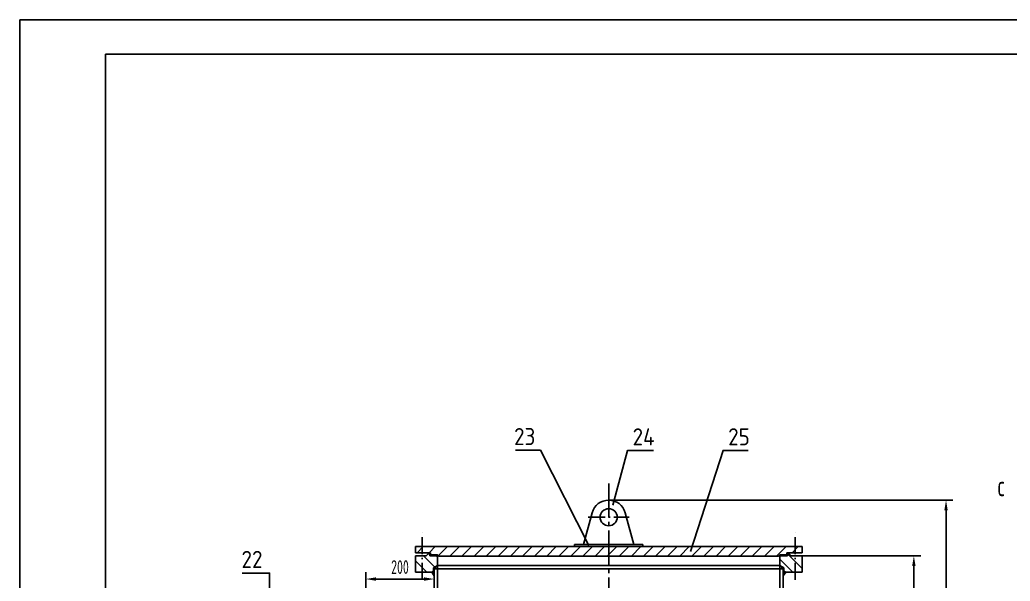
# Model space of a CAD drawing. Extents: x 100 to 6067, y 30 to 8440.
# Drawn here: x 100 to 2994, y 6799 to 8440 of the extents above; entities that cross this region are included whole.
import ezdxf
from ezdxf.enums import TextEntityAlignment as Align

# ---------------------------------------------------------------- set-up
doc = ezdxf.new("R2010")
doc.units = 0
doc.header["$LTSCALE"] = 10
doc.linetypes.add('GEN7', pattern=[13.75, 10, -1.25, 1.25, -1.25])
doc.linetypes.add('GEN7A', pattern=[7.5, 5, -1.25, 0, -1.25])
doc.layers.get('0').update_dxf_attribs({"linetype": 'CONTINUOUS'})
doc.layers.get('DEFPOINTS').update_dxf_attribs({"linetype": 'CONTINUOUS'})
for name, color, linetype in [('5', 3, 'CONTINUOUS'), ('6', 2, 'CONTINUOUS'), ('7', 4, 'GEN7'), ('7A', 4, 'GEN7A'), ('8', 1, 'CONTINUOUS'), ('TILE1', 5, 'CONTINUOUS')]:
    doc.layers.add(name, color=color, linetype=linetype)
doc.styles.add('HZ', font='geniso', dxfattribs={"width": 0.7, "bigfont": 'hztxt'})
doc.styles.get("Standard").update_dxf_attribs({"font": 'geniso.shx', "bigfont": 'hztxt.shx'})
doc.dimstyles.new('GEN-ISO', dxfattribs={"dimscale": 10, "dimtxt": 4, "dimasz": 3, "dimexe": 2, "dimexo": 0, "dimgap": 1.5, "dimtad": 3, "dimzin": 1, "dimtxsty": 'HZ', "dimcen": 0, "dimclrd": 256, "dimclre": 256, "dimclrt": 2, "dimazin": 3, "dimtp": 0.1, "dimtm": 0.1, "dimtfac": 0.71, "dimtdec": 3, "dimtofl": 0, "dimtmove": 0, "dimatfit": 3, "dimtzin": 0})

# ---------------------------------------------------------------- blocks, each defined once
blk = doc.blocks.new('GENPOS13')
at = {"color": 0}
blk.add_attdef('1GENPOS', (0, 0), '', height=1, dxfattribs=at)
at = {"color": 0, "flags": 1}
for tag, p in [('2GENPOS', (0, -1.5)), ('3GENPOS', (0, -3)), ('4GENPOS', (0, -4.5)), ('5GENPOS', (0, -6)), ('6GENPOS', (0, -7.5)), ('7GENPOS', (0, -9)), ('8GENPOS', (0, -10.5)), ('10GENPOS', (0, -13.5)), ('11GENPOS', (0, -15)), ('9GENPOS', (0, -12)), ('12GENPOS', (0, -16.5)), ('13GENPOS', (0, -18)), ('14GENPOS', (0, -19.5)), ('15GENPOS', (0, -21)), ('16GENPOS', (0, -22.5)), ('17GENPOS', (0, -24)), ('18GENPOS', (0, -25.5)), ('19GENPOS', (0, -27)), ('20GENPOS', (0, -28.5)), ('21GENPOS', (0, -30)), ('22GENPOS', (0, -31.5)), ('23GENPOS', (0, -33)), ('0GENPOS', (0, -34.5))]:
    blk.add_attdef(tag, p, '', height=1, dxfattribs=at)
blk = doc.blocks.new('GB-A1S')
for p, q in [((35, 13), (35, 834)), ((35, 834), (594, 834))]:
    blk.add_line(p, q)
at = {"layer": 'TILE1'}
for p, q in [((10, 3), (10, 844)), ((10, 844), (604, 844))]:
    blk.add_line(p, q, dxfattribs=at)
for tag, p in [('MAX', (604, 844)), ('RU', (594, 834)), ('INSERT', (594, 13))]:
    blk.add_attdef(tag, p, '', height=3.5)
blk = doc.blocks.new('*X198')
at = {"color": 0}
for p, q in [((7624.2, 6528.2), (7629.7, 6533.6)), ((7629.7, 6526.6), (7624.4, 6531.9)), ((7629.7, 6533.7), (7627.3, 6536)), ((7629.3, 6526.2), (7629.7, 6526.6))]:
    blk.add_line(p, q, dxfattribs=at)
blk = doc.blocks.new('*X197')
at = {"color": 0}
for p, q in [((7617.7, 6479.2), (7619.7, 6481.2)), ((7637.7, 6479), (7635.5, 6481.2))]:
    blk.add_line(p, q, dxfattribs=at)
blk = doc.blocks.new('*X199')
at = {"color": 0}
for p, q in [((7627.7, 6517.5), (7629.4, 6519.2)), ((7639.7, 6509.6), (7630, 6519.2)), ((7631.3, 6514.1), (7636.4, 6519.2)), ((7635.8, 6511.5), (7639.7, 6515.4)), ((7639.7, 6516.6), (7637.1, 6519.2))]:
    blk.add_line(p, q, dxfattribs=at)
blk = doc.blocks.new('*D222')
at = {"linetype": 'BYBLOCK'}
for p, q in [((2215.9, 7366.8), (2562.7, 7366.8)), ((2542.7, 6796.8), (2542.7, 7336.8)), ((2215.9, 6766.8), (2562.7, 6766.8))]:
    blk.add_line(p, q, dxfattribs=at)
for points in [[(2537.7, 7336.8), (2547.7, 7336.8), (2542.7, 7366.8)], [(2537.7, 6796.8), (2547.7, 6796.8), (2542.7, 6766.8)]]:
    blk.add_solid(points, dxfattribs=at)
at = {"layer": 'DEFPOINTS', "color": 0, "linetype": 'BYBLOCK'}
for p in [(2215.9, 7366.8), (2542.7, 7366.8), (2215.9, 6766.8)]:
    blk.add_point(p, dxfattribs=at)
at = {"color": 2, "linetype": 'BYBLOCK', "insert": (2507.7, 7066.8), "char_height": 40, "attachment_point": 5, "rotation": 90, "style": 'HZ'}
blk.add_mtext('600', dxfattribs=at)
blk = doc.blocks.new('*D223')
at = {"linetype": 'BYBLOCK'}
for p, q in [((1821.1, 7036.4), (2826.9, 7036.4)), ((2806.9, 7006.4), (2806.9, 3821.4)), ((2167.9, 3791.4), (2826.9, 3791.4))]:
    blk.add_line(p, q, dxfattribs=at)
for points in [[(2801.9, 7006.4), (2811.9, 7006.4), (2806.9, 7036.4)], [(2801.9, 3821.4), (2811.9, 3821.4), (2806.9, 3791.4)]]:
    blk.add_solid(points, dxfattribs=at)
at = {"layer": 'DEFPOINTS', "color": 0, "linetype": 'BYBLOCK'}
for p in [(1821.1, 7036.4), (2167.9, 3791.4), (2806.9, 3791.4)]:
    blk.add_point(p, dxfattribs=at)
at = {"color": 2, "linetype": 'BYBLOCK', "insert": (2771.9, 5413.9), "char_height": 40, "attachment_point": 5, "rotation": 90, "style": 'HZ'}
blk.add_mtext('¡«3250', dxfattribs=at)
blk = doc.blocks.new('*X224')
at = {"color": 0}
for p, q in [((1119.8, 7318.8), (1085.9, 7352.7)), ((1142.8, 7334), (1110, 7366.8)), ((1150.9, 7364.1), (1148.2, 7366.8))]:
    blk.add_line(p, q, dxfattribs=at)
blk = doc.blocks.new('*X225')
at = {"color": 0}
for p, q in [((2189, 7318.8), (2150.9, 7356.9)), ((2215.9, 7330.1), (2173.4, 7372.6))]:
    blk.add_line(p, q, dxfattribs=at)
blk = doc.blocks.new('*D240')
at = {"linetype": 'BYBLOCK'}
for p, q in [((1006, 7251.8), (1006, 7319.1)), ((1036, 7299.1), (1176, 7299.1)), ((1206, 7276.5), (1206, 7319.1))]:
    blk.add_line(p, q, dxfattribs=at)
for points in [[(1036, 7304.1), (1036, 7294.1), (1006, 7299.1)], [(1176, 7304.1), (1176, 7294.1), (1206, 7299.1)]]:
    blk.add_solid(points, dxfattribs=at)
at = {"layer": 'DEFPOINTS', "color": 0, "linetype": 'BYBLOCK'}
for p in [(1206, 7299.1), (1206, 7276.5), (1006, 7251.8)]:
    blk.add_point(p, dxfattribs=at)
at = {"color": 2, "linetype": 'BYBLOCK', "insert": (1106, 7334.1), "char_height": 40, "attachment_point": 5, "style": 'HZ'}
blk.add_mtext('200', dxfattribs=at)
blk = doc.blocks.new('*X299')
at = {"color": 0}
for p, q in [((1260.9, 6882.4), (1278.9, 6900.4)), ((1296.2, 6882.4), (1314.2, 6900.4)), ((1323.3, 6874.1), (1349.6, 6900.4)), ((1357, 6872.4), (1385, 6900.4)), ((1392.3, 6872.4), (1420.3, 6900.4)), ((1427.7, 6872.4), (1455.7, 6900.4)), ((1463, 6872.4), (1491, 6900.4)), ((1498.4, 6872.4), (1526.4, 6900.4)), ((1533.7, 6872.4), (1561.7, 6900.4)), ((1569.1, 6872.4), (1597.1, 6900.4)), ((1604.4, 6872.4), (1632.4, 6900.4)), ((1639.8, 6872.4), (1667.8, 6900.4)), ((1675.1, 6872.4), (1703.1, 6900.4)), ((1710.5, 6872.4), (1738.5, 6900.4)), ((1745.9, 6872.4), (1773.9, 6900.4)), ((1781.2, 6872.4), (1809.2, 6900.4)), ((1816.6, 6872.4), (1844.6, 6900.4)), ((1851.9, 6872.4), (1879.9, 6900.4)), ((1887.3, 6872.4), (1915.3, 6900.4)), ((1922.6, 6872.4), (1950.6, 6900.4)), ((1958, 6872.4), (1986, 6900.4)), ((1993.3, 6872.4), (2021.3, 6900.4)), ((2028.7, 6872.4), (2056.7, 6900.4)), ((2064.1, 6872.4), (2092.1, 6900.4)), ((2099.4, 6872.4), (2127.4, 6900.4)), ((2134.8, 6872.4), (2162.8, 6900.4)), ((2170.1, 6872.4), (2198.1, 6900.4)), ((2205.5, 6872.4), (2233.5, 6900.4)), ((2240.8, 6872.4), (2268.8, 6900.4)), ((2276.2, 6872.4), (2304.2, 6900.4)), ((2311.5, 6872.4), (2339.5, 6900.4)), ((2356.9, 6882.4), (2374.9, 6900.4))]:
    blk.add_line(p, q, dxfattribs=at)

msp = doc.modelspace()

# ---------------------------------------------------------------- linework, layer by layer
for p, q in [((1772.7656, 6999.3251), (1747.8622, 6906.3842)), ((1869.3582, 6999.3251), (1894.2617, 6906.3842)), ((1256.0619, 6900.3842), (1256.0619, 6882.3842)), ((1256.0619, 6900.3842), (2386.0619, 6900.3842)), ((1721.0619, 6906.3842), (1921.0619, 6906.3842)), ((1721.0619, 6906.3842), (1721.0619, 6900.3842)), ((1721.0619, 6900.3842), (1921.0619, 6900.3842)), ((1921.0619, 6906.3842), (1921.0619, 6900.3842)), ((2386.0619, 6900.3842), (2386.0619, 6882.3842)), ((1256.0619, 6882.3842), (1300.0619, 6882.3842)), ((1256.0619, 6873.3842), (1256.0619, 6825.3842)), ((1256.0619, 6873.3842), (1287.5619, 6873.3842)), ((1293.5619, 6879.3842), (1287.5619, 6873.3842)), ((1300.0619, 6879.3842), (1293.5619, 6879.3842)), ((1298.5619, 6879.3842), (1298.5619, 6873.3842)), ((1298.5619, 6873.3842), (1324.0619, 6873.3842)), ((1300.0619, 6882.3842), (1300.0619, 6876.3842)), ((1300.0619, 6876.3842), (1321.0619, 6876.3842)), ((1321.0619, 6876.3842), (1325.0619, 6872.3842)), ((1321.0619, 6735.8842), (1321.0619, 6873.3842)), ((1325.0619, 6872.3842), (2317.0619, 6872.3842)), ((2321.0619, 6876.3842), (2317.0619, 6872.3842)), ((2343.5619, 6873.3842), (2318.0619, 6873.3842)), ((2342.0619, 6876.3842), (2321.0619, 6876.3842)), ((2321.0619, 6273.3842), (2321.0619, 6873.3842)), ((2386.0619, 6882.3842), (2342.0619, 6882.3842)), ((2342.0619, 6882.3842), (2342.0619, 6876.3842)), ((2342.0619, 6879.3842), (2348.5619, 6879.3842)), ((2343.5619, 6879.3842), (2343.5619, 6873.3842)), ((2348.5619, 6879.3842), (2354.5619, 6873.3842)), ((2386.0619, 6873.3842), (2354.5619, 6873.3842)), ((2386.0619, 6873.3842), (2386.0619, 6825.3842)), ((1309.0619, 6838.3842), (1321.0619, 6845.3124)), ((1309.0619, 6828.3842), (1309.0619, 6838.3842)), ((1309.0619, 6835.3842), (2333.0619, 6835.3842)), ((1311.0619, 6735.8842), (1311.0619, 6835.3842)), ((1321.0619, 6845.3124), (2321.0619, 6845.3124)), ((2333.0619, 6838.3842), (2321.0619, 6845.3124)), ((2331.0619, 6311.3842), (2331.0619, 6835.3842)), ((2333.0619, 6828.3842), (2333.0619, 6838.3842)), ((1256.0619, 6825.3842), (1303.8658, 6825.3842)), ((1309.0619, 6828.3842), (1303.8658, 6825.3842)), ((1303.8658, 6825.3842), (1311.0619, 6815.3842)), ((1311.0619, 6828.3842), (1309.0619, 6828.3842)), ((2331.0619, 6828.3842), (2333.0619, 6828.3842)), ((2338.2581, 6825.3842), (2331.0619, 6815.3842)), ((2333.0619, 6828.3842), (2338.2581, 6825.3842)), ((2386.0619, 6825.3842), (2338.2581, 6825.3842))]:
    msp.add_line(p, q)
for points in [[(1299.0619, 6873.3842), (1319.0619, 6873.3842), (1319.0619, 6876.3842), (1299.0619, 6876.3842)], [(2343.0619, 6873.3842), (2323.0619, 6873.3842), (2323.0619, 6876.3842), (2343.0619, 6876.3842)]]:
    msp.add_lwpolyline(points, close=True)
msp.add_circle((1821.0619, 6986.3842), 25)
msp.add_arc((1821.0619, 6986.3842), 50, 15, 165)
at = {"layer": '5'}
for points in [[(1762.8056, 6904.0109), (1621.6782, 7182.1506), (1548.3375, 7182.1506)], [(1833.4103, 7021.7399), (1875.8953, 7181.3191), (1952.165, 7181.3191)], [(2060.1492, 6886.6542), (2155.1694, 7181.4714), (2228.5101, 7181.4714)], [(829.7468, 6729.6836), (829.7468, 6823.1592), (824.2458, 6823.1592), (749.9732, 6823.1592)]]:
    msp.add_lwpolyline(points, dxfattribs=at)
at = {"layer": '7'}
msp.add_line((1821.0619, 7085.2123), (1821.0619, 3759.5696), dxfattribs=at)
at = {"layer": '7A'}
for p, q in [((1761.0619, 6986.3842), (1881.0619, 6986.3842)), ((1276.0619, 6803.0698), (1276.0619, 6942.3842)), ((2366.0619, 6803.0698), (2366.0619, 6942.3842))]:
    msp.add_line(p, q, dxfattribs=at)

# ---------------------------------------------------------------- block references
at = {"xscale": 10, "yscale": 10, "zscale": 10}
msp.add_blockref('GB-A1S', (0, 0), dxfattribs=at)
at = {"layer": '6', "color": 7}
ref = msp.add_blockref('GENPOS13', (1548.3375, 7197.1506), dxfattribs=dict(at, xscale=8, yscale=8, zscale=8))
ref.add_attrib('1GENPOS', '23', dxfattribs={"layer": '0', "color": 0, "height": 50}).set_placement((1606.6782, 7197.1506), align=Align.RIGHT)
ref = msp.add_blockref('GENPOS13', (1890.8953, 7196.3191), dxfattribs=dict(at, xscale=8, yscale=8, zscale=8))
ref.add_attrib('1GENPOS', '24', (1890.8953, 7196.3191), dxfattribs={"layer": '0', "color": 0, "height": 50})
ref = msp.add_blockref('GENPOS13', (2170.1694, 7196.4714), dxfattribs=dict(at, xscale=8, yscale=8, zscale=8))
ref.add_attrib('1GENPOS', '25', (2170.1694, 7196.4714), dxfattribs={"layer": '0', "color": 0, "height": 50})
ref = msp.add_blockref('GENPOS13', (749.9732, 6838.1592), dxfattribs=dict(at, xscale=8, yscale=8, zscale=8))
ref.add_attrib('1GENPOS', '22', dxfattribs={"layer": '0', "color": 0, "height": 50}).set_placement((809.2458, 6838.1592), align=Align.RIGHT)
at = {"layer": '8'}
for name, p in [('*X299', (0, 0)), ('*X224', (170.192, -493.3831)), ('*X225', (170.192, -493.3831))]:
    msp.add_blockref(name, p, dxfattribs=at)
at = {"layer": '8', "xscale": -1, "rotation": 180}
for name in ['*X197', '*X199', '*X198']:
    msp.add_blockref(name, (-6318.5909, 13354.5981), dxfattribs=at)
at = {"layer": '8', "rotation": 180}
for name in ['*X197', '*X199', '*X198']:
    msp.add_blockref(name, (9960.7147, 13354.5981), dxfattribs=at)

# ---------------------------------------------------------------- texts
at = {"layer": '6', "style": 'HZ', "width": 0.7}
msp.add_text('c', height=60, dxfattribs=at).set_placement((2956.7214, 7047.7471))

# ---------------------------------------------------------------- dimensions: what is measured, and where the dimension line sits
at = {"layer": '5'}
dim = msp.add_linear_dim(base=(2806.9423, 3791.3842), p1=(1821.0619, 7036.3842), p2=(2167.9223, 3791.3842), angle=90, text='¡«3250', dimstyle='GEN-ISO', override={"dimdec": 0, "dimaunit": 1}, dxfattribs=at)
dim.commit()
dim.dimension.update_dxf_attribs({"geometry": '*D223', "text_midpoint": (2771.9423, 5413.8842)})
dim = msp.add_linear_dim(base=(1311.0619, 6805.7298), p1=(1111.0619, 6758.3842), p2=(1311.0619, 6783.0719), dimstyle='GEN-ISO', override={"dimdec": 0, "dimaunit": 1}, dxfattribs=at)
dim.commit()
dim.dimension.update_dxf_attribs({"geometry": '*D240', "text_midpoint": (1211.0619, 6840.7298), "insert": (105.0179, -493.3831)})
dim = msp.add_linear_dim(base=(2712.8899, 6873.3842), p1=(2386.0619, 6273.3842), p2=(2386.0619, 6873.3842), angle=90, dimstyle='GEN-ISO', override={"dimdec": 0, "dimaunit": 1}, dxfattribs=at)
dim.commit()
dim.dimension.update_dxf_attribs({"geometry": '*D222', "text_midpoint": (2677.8899, 6573.3842), "insert": (170.192, -493.3831)})

doc.saveas('drawing.dxf')
